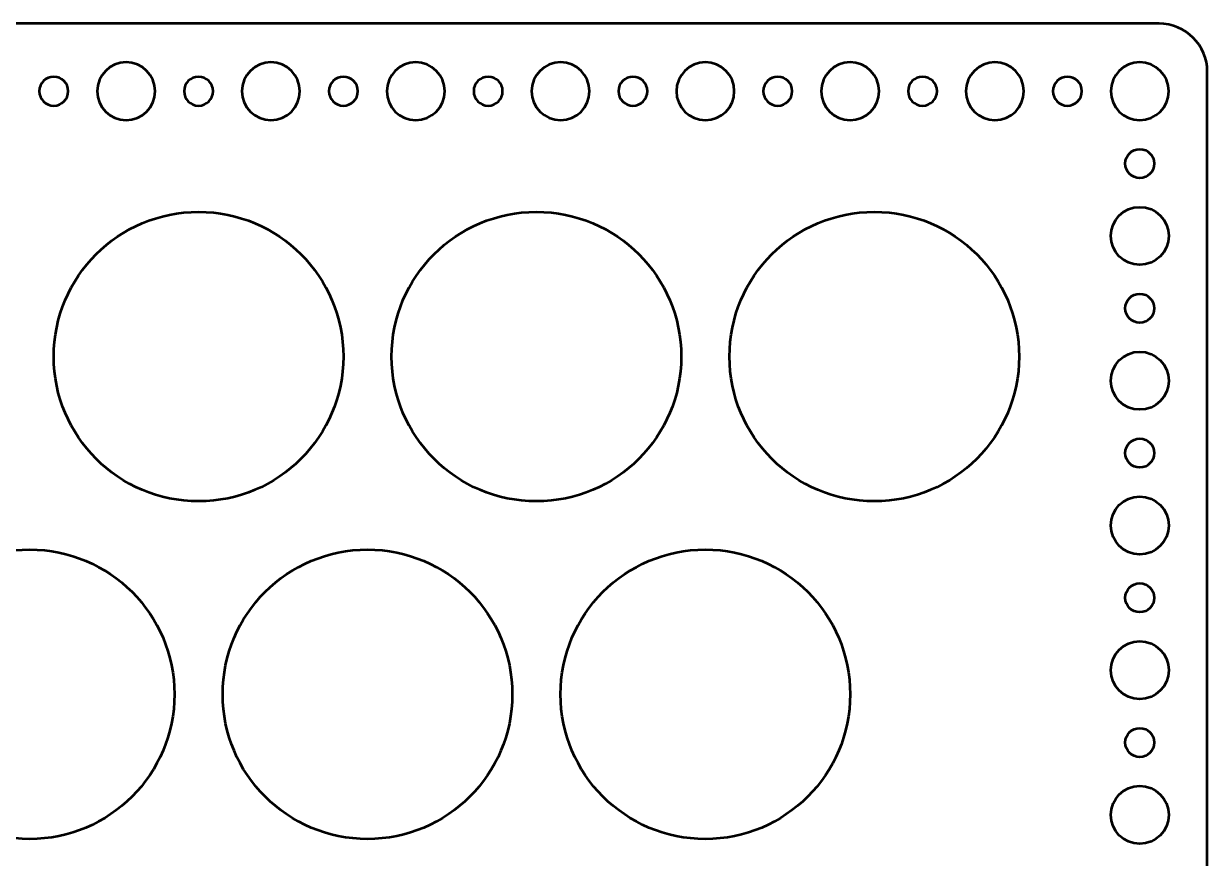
# Model space of a CAD drawing. Header units: centimetres. Extents: x -31.4 to 31.4, y -20.9 to 20.9.
# Drawn here: x 19.19 to 31.45, y -8.7 to -0.05 of the extents above; entities that cross this region are included whole.
import ezdxf

# ---------------------------------------------------------------- set-up
doc = ezdxf.new("R2010")
doc.units = ezdxf.units.CM
doc.header["$MEASUREMENT"] = 0
doc.layers.add('Layer 1', color=7, linetype='Continuous')

msp = doc.modelspace()

# ---------------------------------------------------------------- linework, layer by layer
at = {"layer": 'Layer 1', "lineweight": 53}
for centre, major_axis in [((30.75, -1.5), (0, 0.15)), ((30.75001, -2.25001), (0, 0.30001)), ((21.00004, -3.50004), (0, 1.50004)), ((24.50004, -3.50004), (0, 1.50004)), ((28.00004, -3.50004), (0, 1.50004)), ((30.75, -3), (0, 0.15)), ((30.75001, -3.75001), (0, 0.30001)), ((30.75, -4.5), (0, 0.15)), ((30.75001, -5.25001), (0, 0.30001)), ((19.25004, -7.00004), (0, 1.50004)), ((22.75004, -7.00004), (0, 1.50004)), ((26.25004, -7.00004), (0, 1.50004)), ((30.75, -6), (0, 0.15)), ((30.75001, -6.75001), (0, 0.30001)), ((30.75, -7.5), (0, 0.15)), ((30.75001, -8.25001), (0, 0.30001))]:
    msp.add_ellipse(centre, major_axis=major_axis, ratio=1, dxfattribs=at)
for points, knots in [([(10.55, -20.45), (10.55, -20.45), (10.55, -0.55), (10.55, -0.55), (10.55, -0.55), (10.55, -0.27386), (10.77386, -0.05), (11.05, -0.05), (11.05, -0.05), (11.05, -0.05), (30.95, -0.05), (30.95, -0.05), (30.95, -0.05), (31.22614, -0.05), (31.45, -0.27386), (31.45, -0.55), (31.45, -0.55), (31.45, -0.55), (31.45, -20.45), (31.45, -20.45), (31.45, -20.45), (31.45, -20.72614), (31.22614, -20.95), (30.95, -20.95), (30.95, -20.95), (30.95, -20.95), (11.05, -20.95), (11.05, -20.95), (11.05, -20.95), (10.77386, -20.95), (10.55, -20.72614), (10.55, -20.45)], [0, 0, 0, 0, 0.11111111, 0.11111111, 0.11111111, 0.11111111, 0.22222222, 0.22222222, 0.22222222, 0.22222222, 0.33333333, 0.33333333, 0.33333333, 0.33333333, 0.44444444, 0.44444444, 0.44444444, 0.44444444, 0.55555556, 0.55555556, 0.55555556, 0.55555556, 0.66666667, 0.66666667, 0.66666667, 0.66666667, 0.77777778, 0.77777778, 0.77777778, 0.77777778, 1, 1, 1, 1]), ([(19.95, -0.75), (19.95, -0.58431), (20.08431, -0.45), (20.25, -0.45), (20.25, -0.45), (20.41569, -0.45), (20.55, -0.58431), (20.55, -0.75), (20.55, -0.75), (20.55, -0.91569), (20.41569, -1.05), (20.25, -1.05), (20.25, -1.05), (20.08431, -1.05), (19.95, -0.91569), (19.95, -0.75)], [0, 0, 0, 0, 0.2, 0.2, 0.2, 0.2, 0.4, 0.4, 0.4, 0.4, 0.6, 0.6, 0.6, 0.6, 1, 1, 1, 1]), ([(21.45, -0.75), (21.45, -0.58431), (21.58431, -0.45), (21.75, -0.45), (21.75, -0.45), (21.91569, -0.45), (22.05, -0.58431), (22.05, -0.75), (22.05, -0.75), (22.05, -0.91569), (21.91569, -1.05), (21.75, -1.05), (21.75, -1.05), (21.58431, -1.05), (21.45, -0.91569), (21.45, -0.75)], [0, 0, 0, 0, 0.2, 0.2, 0.2, 0.2, 0.4, 0.4, 0.4, 0.4, 0.6, 0.6, 0.6, 0.6, 1, 1, 1, 1]), ([(22.95, -0.75), (22.95, -0.58431), (23.08431, -0.45), (23.25, -0.45), (23.25, -0.45), (23.41569, -0.45), (23.55, -0.58431), (23.55, -0.75), (23.55, -0.75), (23.55, -0.91569), (23.41569, -1.05), (23.25, -1.05), (23.25, -1.05), (23.08431, -1.05), (22.95, -0.91569), (22.95, -0.75)], [0, 0, 0, 0, 0.2, 0.2, 0.2, 0.2, 0.4, 0.4, 0.4, 0.4, 0.6, 0.6, 0.6, 0.6, 1, 1, 1, 1]), ([(24.45, -0.75), (24.45, -0.58431), (24.58431, -0.45), (24.75, -0.45), (24.75, -0.45), (24.91569, -0.45), (25.05, -0.58431), (25.05, -0.75), (25.05, -0.75), (25.05, -0.91569), (24.91569, -1.05), (24.75, -1.05), (24.75, -1.05), (24.58431, -1.05), (24.45, -0.91569), (24.45, -0.75)], [0, 0, 0, 0, 0.2, 0.2, 0.2, 0.2, 0.4, 0.4, 0.4, 0.4, 0.6, 0.6, 0.6, 0.6, 1, 1, 1, 1]), ([(25.95, -0.75), (25.95, -0.58431), (26.08431, -0.45), (26.25, -0.45), (26.25, -0.45), (26.41569, -0.45), (26.55, -0.58431), (26.55, -0.75), (26.55, -0.75), (26.55, -0.91569), (26.41569, -1.05), (26.25, -1.05), (26.25, -1.05), (26.08431, -1.05), (25.95, -0.91569), (25.95, -0.75)], [0, 0, 0, 0, 0.2, 0.2, 0.2, 0.2, 0.4, 0.4, 0.4, 0.4, 0.6, 0.6, 0.6, 0.6, 1, 1, 1, 1]), ([(27.45, -0.75), (27.45, -0.58431), (27.58431, -0.45), (27.75, -0.45), (27.75, -0.45), (27.91569, -0.45), (28.05, -0.58431), (28.05, -0.75), (28.05, -0.75), (28.05, -0.91569), (27.91569, -1.05), (27.75, -1.05), (27.75, -1.05), (27.58431, -1.05), (27.45, -0.91569), (27.45, -0.75)], [0, 0, 0, 0, 0.2, 0.2, 0.2, 0.2, 0.4, 0.4, 0.4, 0.4, 0.6, 0.6, 0.6, 0.6, 1, 1, 1, 1]), ([(28.95, -0.75), (28.95, -0.58431), (29.08431, -0.45), (29.25, -0.45), (29.25, -0.45), (29.41569, -0.45), (29.55, -0.58431), (29.55, -0.75), (29.55, -0.75), (29.55, -0.91569), (29.41569, -1.05), (29.25, -1.05), (29.25, -1.05), (29.08431, -1.05), (28.95, -0.91569), (28.95, -0.75)], [0, 0, 0, 0, 0.2, 0.2, 0.2, 0.2, 0.4, 0.4, 0.4, 0.4, 0.6, 0.6, 0.6, 0.6, 1, 1, 1, 1]), ([(30.45, -0.75), (30.45, -0.58431), (30.58431, -0.45), (30.75, -0.45), (30.75, -0.45), (30.91569, -0.45), (31.05, -0.58431), (31.05, -0.75), (31.05, -0.75), (31.05, -0.91569), (30.91569, -1.05), (30.75, -1.05), (30.75, -1.05), (30.58431, -1.05), (30.45, -0.91569), (30.45, -0.75)], [0, 0, 0, 0, 0.2, 0.2, 0.2, 0.2, 0.4, 0.4, 0.4, 0.4, 0.6, 0.6, 0.6, 0.6, 1, 1, 1, 1]), ([(19.35, -0.75), (19.35, -0.66716), (19.41716, -0.6), (19.5, -0.6), (19.5, -0.6), (19.58284, -0.6), (19.65, -0.66716), (19.65, -0.75), (19.65, -0.75), (19.65, -0.83284), (19.58284, -0.9), (19.5, -0.9), (19.5, -0.9), (19.41716, -0.9), (19.35, -0.83284), (19.35, -0.75)], [0, 0, 0, 0, 0.2, 0.2, 0.2, 0.2, 0.4, 0.4, 0.4, 0.4, 0.6, 0.6, 0.6, 0.6, 1, 1, 1, 1]), ([(20.85, -0.75), (20.85, -0.66716), (20.91716, -0.6), (21, -0.6), (21, -0.6), (21.08284, -0.6), (21.15, -0.66716), (21.15, -0.75), (21.15, -0.75), (21.15, -0.83284), (21.08284, -0.9), (21, -0.9), (21, -0.9), (20.91716, -0.9), (20.85, -0.83284), (20.85, -0.75)], [0, 0, 0, 0, 0.2, 0.2, 0.2, 0.2, 0.4, 0.4, 0.4, 0.4, 0.6, 0.6, 0.6, 0.6, 1, 1, 1, 1]), ([(22.35, -0.75), (22.35, -0.66716), (22.41716, -0.6), (22.5, -0.6), (22.5, -0.6), (22.58284, -0.6), (22.65, -0.66716), (22.65, -0.75), (22.65, -0.75), (22.65, -0.83284), (22.58284, -0.9), (22.5, -0.9), (22.5, -0.9), (22.41716, -0.9), (22.35, -0.83284), (22.35, -0.75)], [0, 0, 0, 0, 0.2, 0.2, 0.2, 0.2, 0.4, 0.4, 0.4, 0.4, 0.6, 0.6, 0.6, 0.6, 1, 1, 1, 1]), ([(23.85, -0.75), (23.85, -0.66716), (23.91716, -0.6), (24, -0.6), (24, -0.6), (24.08284, -0.6), (24.15, -0.66716), (24.15, -0.75), (24.15, -0.75), (24.15, -0.83284), (24.08284, -0.9), (24, -0.9), (24, -0.9), (23.91716, -0.9), (23.85, -0.83284), (23.85, -0.75)], [0, 0, 0, 0, 0.2, 0.2, 0.2, 0.2, 0.4, 0.4, 0.4, 0.4, 0.6, 0.6, 0.6, 0.6, 1, 1, 1, 1]), ([(25.35, -0.75), (25.35, -0.66716), (25.41716, -0.6), (25.5, -0.6), (25.5, -0.6), (25.58284, -0.6), (25.65, -0.66716), (25.65, -0.75), (25.65, -0.75), (25.65, -0.83284), (25.58284, -0.9), (25.5, -0.9), (25.5, -0.9), (25.41716, -0.9), (25.35, -0.83284), (25.35, -0.75)], [0, 0, 0, 0, 0.2, 0.2, 0.2, 0.2, 0.4, 0.4, 0.4, 0.4, 0.6, 0.6, 0.6, 0.6, 1, 1, 1, 1]), ([(26.85, -0.75), (26.85, -0.66716), (26.91716, -0.6), (27, -0.6), (27, -0.6), (27.08284, -0.6), (27.15, -0.66716), (27.15, -0.75), (27.15, -0.75), (27.15, -0.83284), (27.08284, -0.9), (27, -0.9), (27, -0.9), (26.91716, -0.9), (26.85, -0.83284), (26.85, -0.75)], [0, 0, 0, 0, 0.2, 0.2, 0.2, 0.2, 0.4, 0.4, 0.4, 0.4, 0.6, 0.6, 0.6, 0.6, 1, 1, 1, 1]), ([(28.35, -0.75), (28.35, -0.66716), (28.41716, -0.6), (28.5, -0.6), (28.5, -0.6), (28.58284, -0.6), (28.65, -0.66716), (28.65, -0.75), (28.65, -0.75), (28.65, -0.83284), (28.58284, -0.9), (28.5, -0.9), (28.5, -0.9), (28.41716, -0.9), (28.35, -0.83284), (28.35, -0.75)], [0, 0, 0, 0, 0.2, 0.2, 0.2, 0.2, 0.4, 0.4, 0.4, 0.4, 0.6, 0.6, 0.6, 0.6, 1, 1, 1, 1]), ([(29.85, -0.75), (29.85, -0.66716), (29.91716, -0.6), (30, -0.6), (30, -0.6), (30.08284, -0.6), (30.15, -0.66716), (30.15, -0.75), (30.15, -0.75), (30.15, -0.83284), (30.08284, -0.9), (30, -0.9), (30, -0.9), (29.91716, -0.9), (29.85, -0.83284), (29.85, -0.75)], [0, 0, 0, 0, 0.2, 0.2, 0.2, 0.2, 0.4, 0.4, 0.4, 0.4, 0.6, 0.6, 0.6, 0.6, 1, 1, 1, 1])]:
    msp.add_open_spline(points, degree=3, knots=knots, dxfattribs=at)

doc.saveas('drawing.dxf')
